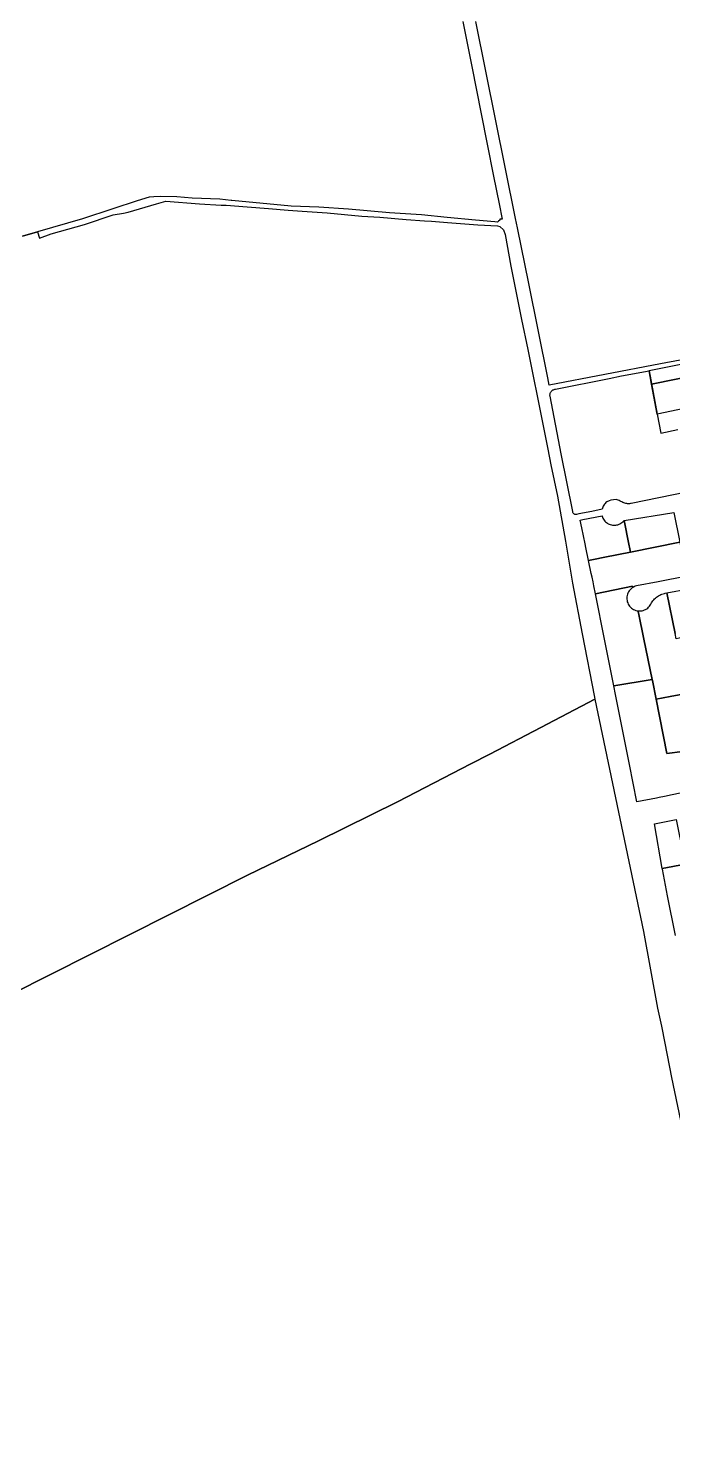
# Model space of a CAD drawing. Header units: metres. Extents: x 3 to 1005126, y 39 to 4383651.
# Drawn here: x 477771 to 478278, y 4368658 to 4369776 of the extents above; entities that cross this region are included whole.
import ezdxf

# ---------------------------------------------------------------- set-up
doc = ezdxf.new("R2010")
doc.units = ezdxf.units.M
doc.header["$MEASUREMENT"] = 0
doc.layers.add('TM_Llucmajor', color=7, linetype='Continuous')

msp = doc.modelspace()

# ---------------------------------------------------------------- linework, layer by layer
at = {"layer": 'TM_Llucmajor', "linetype": 'Continuous', "flags": 128}
for points in [[(478112.7, 4369781.5), (478119.8, 4369746), (478127.2, 4369708.9), (478132, 4369684.9), (478137, 4369659.7), (478141.3, 4369638.1), (478143.7, 4369625.9), (478141.9, 4369625.9), (478141.9, 4369625.9), (478141.8, 4369625.1), (478140.9, 4369624.3), (478140.2, 4369623.7), (478137.9, 4369623.9), (478122.7, 4369625.1), (478100.4, 4369627.2), (478080.3, 4369629.3), (478055, 4369630.8), (478022.9, 4369633.7), (477999.3, 4369635.3), (477977.6, 4369636.2), (477930.9, 4369640.5), (477930.5, 4369640.6), (477921.4, 4369641.6), (477899.8, 4369642.5), (477887.5, 4369643.4), (477874.8, 4369643.8), (477869.6, 4369643.5), (477865.9, 4369643.2), (477856.3, 4369640.3), (477837.2, 4369634.1), (477813.4, 4369626.3), (477766.1, 4369612.6)], [(478306.5, 4369519.3), (478268.5, 4369512.1), (478180.8, 4369495.4), (478179.6, 4369501.2), (478164.7, 4369575.3), (478155.8, 4369619.2), (478154.3, 4369626.5), (478123.1, 4369781.4)], [(477766.1, 4369612.6), (477778, 4369616.1), (477779.5, 4369611.1), (477788.6, 4369614.4), (477814.8, 4369621.8), (477837.4, 4369629.4), (477845.6, 4369630.6), (477849.4, 4369631.4), (477871.7, 4369637.9), (477879, 4369640), (477905.5, 4369637.9), (477922.6, 4369636.9), (477926.4, 4369636.9), (477942.9, 4369635.6), (477959.7, 4369634.3), (477975.4, 4369633.1), (477986.4, 4369632.3), (478006.1, 4369630.8), (478033.3, 4369628.3), (478047.4, 4369627.5), (478068.3, 4369625.7), (478082.5, 4369624.5), (478088.2, 4369624.3), (478100.7, 4369623.3), (478124.6, 4369621.5), (478140, 4369620.6), (478142, 4369620.1), (478144.8, 4369617.6), (478146.1, 4369613.8), (478150.7, 4369589), (478159.1, 4369546.9), (478163.9, 4369523.3), (478175.7, 4369464.7), (478179.7, 4369445), (478182.2, 4369432.6), (478187.2, 4369408), (478193.6, 4369372.5), (478199.1, 4369339.4), (478206.7, 4369299.7), (478216.5, 4369249.7), (478216.5, 4369249.7), (478216.8, 4369248.2), (478174.1, 4369225.9), (478134, 4369205), (478119.2, 4369197.3), (478061.3, 4369167.3), (477999.1, 4369136.7), (477943.3, 4369109.6), (477757.4, 4369016.1)], [(478289, 4369411), (478245.4, 4369402.2), (478244.7, 4369402.1), (478244, 4369402), (478243.2, 4369402), (478242.5, 4369402), (478241.8, 4369402.1), (478241, 4369402.2), (478240.3, 4369402.4), (478239.6, 4369402.7), (478238.8, 4369403), (478238.1, 4369403.4), (478237.3, 4369403.7), (478236.6, 4369404.1), (478235.8, 4369404.5), (478235.1, 4369404.9), (478233.4, 4369405.2), (478231.3, 4369405), (478229.4, 4369404.7), (478227.9, 4369404.2), (478226.2, 4369403.5), (478225.5, 4369402.9), (478224.9, 4369402.3), (478224.3, 4369401.6), (478223.8, 4369400.9), (478223.4, 4369400.1), (478223, 4369399.4), (478222.7, 4369398.5), (478222.4, 4369397.7), (478214.3, 4369396), (478204.2, 4369394), (478202.3, 4369393.6), (478201.9, 4369393.5), (478201.5, 4369393.5), (478201.1, 4369393.6), (478200.7, 4369393.8), (478200.3, 4369394), (478200, 4369394.3), (478199.7, 4369394.6), (478199.5, 4369395), (478199.3, 4369395.4), (478199.3, 4369395.8), (478190.3, 4369441.2), (478181.5, 4369486.7), (478181.4, 4369487.2), (478181.4, 4369487.8), (478181.5, 4369488.3), (478181.6, 4369488.9), (478181.8, 4369489.4), (478182.1, 4369489.9), (478182.4, 4369490.3), (478182.8, 4369490.8), (478183.2, 4369491.1), (478183.6, 4369491.5), (478184.1, 4369491.7), (478184.6, 4369491.9), (478185.2, 4369492.1), (478185.7, 4369492.2), (478228.1, 4369500.6), (478237.7, 4369502.7), (478259.5, 4369506.6), (478265.8, 4369472.6), (478268.6, 4369457.6), (478282, 4369460.3)], [(478314.3, 4369257.5), (478276.1, 4369250.3), (478264.9, 4369248.1), (478262, 4369262.9), (478261.8, 4369263.8), (478255.3, 4369295.3), (478251, 4369316.1), (478250.7, 4369317.7), (478250.9, 4369317.6), (478251.9, 4369317.6), (478252.9, 4369317.6), (478253.9, 4369317.8), (478254.9, 4369318), (478255.8, 4369318.4), (478256.7, 4369318.8), (478257.6, 4369319.3), (478258.4, 4369319.9), (478259.1, 4369320.6), (478259.8, 4369321.4), (478260.3, 4369322.2), (478260.8, 4369323), (478261.3, 4369323.9), (478261.8, 4369324.8), (478262.4, 4369325.6), (478263.1, 4369326.4), (478263.8, 4369327.1), (478264.5, 4369327.8), (478265.2, 4369328.4), (478266, 4369329), (478266.9, 4369329.5), (478267.8, 4369330), (478268.7, 4369330.5), (478269.6, 4369330.8), (478270.5, 4369331.2), (478271.5, 4369331.4), (478272, 4369331.5), (478273.5, 4369331.8), (478280, 4369299.9)], [(477757.4, 4369016.1), (477943.3, 4369109.6), (477999.1, 4369136.7), (478061.3, 4369167.3), (478119.2, 4369197.3), (478134, 4369205), (478174.1, 4369225.9), (478216.8, 4369248.2), (478255, 4369065.4), (478266.1, 4369005), (478269.2, 4368990.9), (478271.8, 4368977.6), (478277.1, 4368950.5), (478284.2, 4368916.5), (478290.8, 4368883), (478297.2, 4368848.4), (478305.6, 4368807.6), (478308.6, 4368793.1), (478314, 4368766.5), (478319, 4368738.5), (478327.4, 4368698.3), (478335, 4368657.9), (478343.6, 4368614.2)], [(478280.2, 4369062.3), (478274, 4369093.4), (478269.9, 4369114.3), (478269.8, 4369114.9), (478269.8, 4369114.9), (478287.8, 4369118.4)]]:
    msp.add_lwpolyline(points, dxfattribs=at)
for points in [[(478261.4, 4369496.1), (478259.5, 4369506.6), (478259.4, 4369506.9), (478340.9, 4369523.2), (478343, 4369512.5), (478261.4, 4369496.1)], [(478343, 4369512.5), (478347.6, 4369489), (478317.4, 4369482.9), (478287.1, 4369476.9), (478265.8, 4369472.6), (478261.4, 4369496.1), (478343, 4369512.5)], [(478205.2, 4369389.1), (478207.4, 4369389.5), (478222.4, 4369392.5), (478222.5, 4369392.2), (478222.8, 4369391.4), (478223.1, 4369390.6), (478223.6, 4369389.8), (478224, 4369389.1), (478224.6, 4369388.4), (478225.2, 4369387.8), (478225.9, 4369387.2), (478226.6, 4369386.7), (478227.3, 4369386.3), (478228.1, 4369385.9), (478228.9, 4369385.6), (478229.8, 4369385.4), (478230.6, 4369385.2), (478231.5, 4369385.1), (478232.4, 4369385.1), (478233.2, 4369385.2), (478234.1, 4369385.3), (478234.9, 4369385.5), (478235.8, 4369385.8), (478236.5, 4369386.2), (478237.3, 4369386.6), (478238, 4369387.1), (478238.7, 4369387.7), (478239.3, 4369388.3), (478239.9, 4369388.9), (478243.5, 4369370.1), (478244.2, 4369366.6), (478244.7, 4369363.8), (478224.5, 4369359.9), (478215.8, 4369358.2), (478211.7, 4369357.4), (478209.6, 4369367.5), (478209, 4369370.5), (478206.4, 4369383.1), (478205.2, 4369389.1)], [(478243.5, 4369370.1), (478239.9, 4369388.9), (478278.9, 4369395.2), (478283.7, 4369371.7), (478244.7, 4369363.8), (478244.2, 4369366.6), (478243.5, 4369370.1)], [(478217.2, 4369331.2), (478215.9, 4369337.3), (478215.3, 4369340.6), (478214.6, 4369344.2), (478213.8, 4369347.1), (478211.7, 4369357.4), (478215.8, 4369358.2), (478224.5, 4369359.9), (478244.7, 4369363.8), (478283.7, 4369371.7), (478289.2, 4369345), (478266.5, 4369340.6), (478249.5, 4369337.3), (478248.6, 4369337), (478247.6, 4369336.6), (478246.7, 4369336.1), (478246.5, 4369337), (478217.2, 4369331.2)], [(478261.8, 4369263.8), (478231.8, 4369258.6), (478224.4, 4369295.3), (478217.2, 4369331.2), (478246.5, 4369337), (478246.7, 4369336.1), (478245.9, 4369335.6), (478245.2, 4369334.9), (478244.5, 4369334.2), (478243.8, 4369333.4), (478243.3, 4369332.6), (478242.8, 4369331.7), (478242.4, 4369330.8), (478242.2, 4369329.8), (478242, 4369328.8), (478241.9, 4369327.8), (478242, 4369326.9), (478242.1, 4369325.9), (478242.3, 4369324.9), (478242.6, 4369323.9), (478243, 4369323), (478243.5, 4369322.2), (478244.1, 4369321.3), (478244.8, 4369320.6), (478245.5, 4369319.9), (478246.3, 4369319.3), (478247.1, 4369318.8), (478248, 4369318.4), (478249, 4369318), (478250, 4369317.8), (478250.7, 4369317.7), (478251, 4369316.1), (478255.3, 4369295.3), (478261.8, 4369263.8)], [(478297.7, 4369299.1), (478290.3, 4369297.7), (478280.8, 4369295.8), (478280, 4369299.9), (478273.5, 4369331.8), (478290.4, 4369335.1), (478297.7, 4369299.1)], [(478262, 4369262.9), (478264.9, 4369248.1), (478273.3, 4369205.5), (478285.7, 4369206.9), (478290.8, 4369182.4), (478292.1, 4369175.8), (478291.4, 4369175.7), (478277.7, 4369172.9), (478271.6, 4369171.7), (478267.3, 4369170.8), (478265.2, 4369170.4), (478249.8, 4369167.3), (478246.8, 4369182.2), (478243.9, 4369196.7), (478232.8, 4369253.2), (478232, 4369257.4), (478231.8, 4369258.6), (478261.8, 4369263.8), (478262, 4369262.9)], [(478290.8, 4369182.4), (478285.7, 4369206.9), (478273.3, 4369205.5), (478264.9, 4369248.1), (478276.1, 4369250.3), (478314.3, 4369257.5), (478319.7, 4369231.1), (478322.6, 4369217.5), (478323.3, 4369213.6), (478324.3, 4369209.2), (478329.7, 4369183.2), (478309.2, 4369179.4), (478300.2, 4369177.5), (478292.1, 4369175.8), (478290.8, 4369182.4)], [(478269.8, 4369114.9), (478263.6, 4369150.1), (478280.7, 4369153.5), (478286.8, 4369123.7), (478287.8, 4369118.4), (478269.8, 4369114.9)]]:
    msp.add_lwpolyline(points, close=True, dxfattribs=at)

doc.saveas('drawing.dxf')
